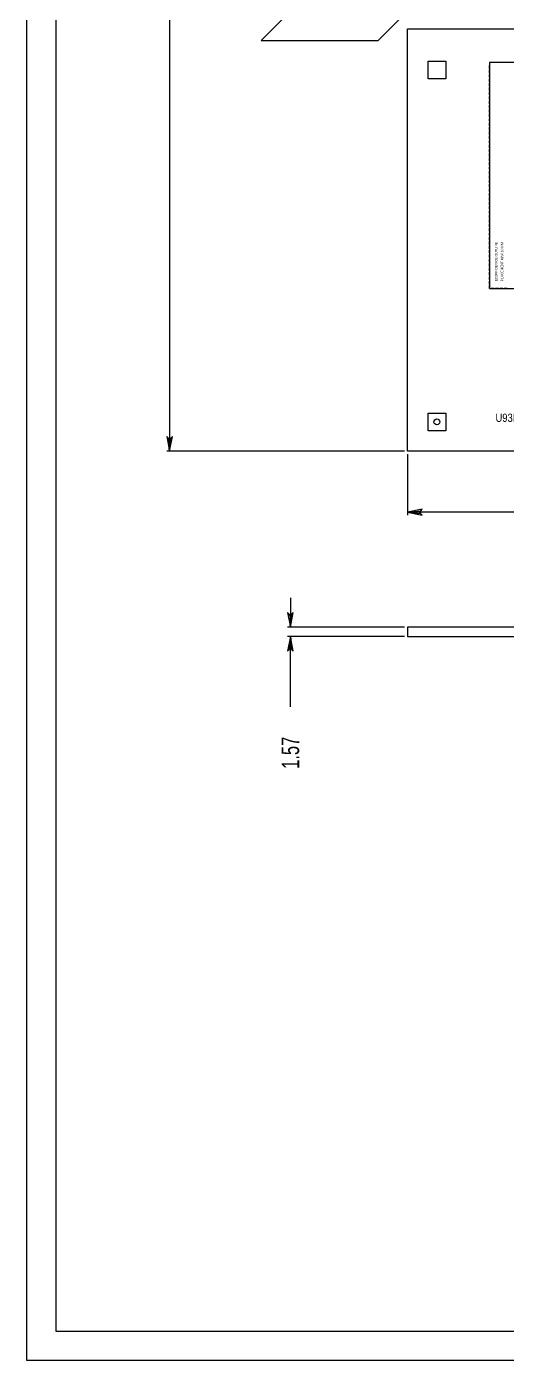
# Model space of a CAD drawing. Extents: x -65 to 700, y -155 to 755.
# Drawn here: x -65 to 17, y -155 to 72.4 of the extents above; entities that cross this region are included whole.
import ezdxf

# ---------------------------------------------------------------- set-up
doc = ezdxf.new("R2010")
doc.units = 0
for name, color, linetype in [('BOARD_GEOMETRY_DIMENSION', 212, 'CONTINUOUS'), ('BOARD_GEOMETRY_OUTLINE', 254, 'CONTINUOUS'), ('BOARD_GEOMETRY_SILKSCREEN_TOP', 1, 'CONTINUOUS'), ('DRAWING_FORMAT_OUTLINE', 85, 'CONTINUOUS'), ('PACKAGE_GEOMETRY_ASSEMBLY_TOP', 142, 'CONTINUOUS'), ('PACKAGE_GEOMETRY_PLACE_BOUND_TO', 85, 'CONTINUOUS'), ('PIN_TOP', 72, 'CONTINUOUS')]:
    doc.layers.add(name, color=color, linetype=linetype)

msp = doc.modelspace()

# ---------------------------------------------------------------- linework, layer by layer
at = {"layer": 'BOARD_GEOMETRY_DIMENSION'}
for points in [[(-40.6, 219.65), (-40.6, 0)], [(-40.6, 0), (-40.35, 2.25), (-40.6, 2), (-40.6, 0), (-40.85, 2.25), (-41.1, 2.5)], [(-41.1, 2.5), (-40.6, 0), (-40.1, 2.5), (-40.6, 2), (-41.1, 2.5)], [(-0.5, 0), (-41.1, 0)], [(0, -0.5), (0, -10.9)], [(0, -10.4), (2.25, -10.65), (2, -10.4), (0, -10.4), (2.25, -10.15), (2.5, -9.9)], [(2.5, -9.9), (0, -10.4), (2.5, -10.9), (2, -10.4), (2.5, -9.9)], [(174.15, -10.4), (0, -10.4)], [(-20, -25), (-20, -30)], [(-20, -30), (-19.75, -27.75), (-20, -28), (-20, -30), (-20.25, -27.75), (-20.5, -27.5)], [(-20.5, -27.5), (-20, -30), (-19.5, -27.5), (-20, -28), (-20.5, -27.5)], [(-0.5, -30), (-20.5, -30)], [(-19.5, -34.07), (-20, -31.57), (-20.5, -34.07), (-20, -33.57), (-19.5, -34.07)], [(-0.5, -31.57), (-20.5, -31.57)], [(-20, -31.57), (-20.25, -33.82), (-20, -33.57), (-20, -31.57), (-19.75, -33.82), (-19.5, -34.07)], [(-20, -43.6), (-20, -31.57)]]:
    msp.add_lwpolyline(points, dxfattribs=at)
at = {"layer": 'BOARD_GEOMETRY_OUTLINE'}
for points in [[(-25, 80), (-20, 75), (-25, 70), (-5, 70), (0, 75), (-5, 80)], [(0, -30), (0, -31.57), (350, -31.57), (350, -30)]]:
    msp.add_lwpolyline(points, close=True, dxfattribs=at)
msp.add_lwpolyline([(0, 72), (372.5, 72), (372.5, 35.455, 0.410035), (373, 34.955), (379.75, 34.955), (380, 34.705), (380, 16.725), (379.75, 16.475), (373, 16.475, 0.006409), (372.9875, 16.4752, 0.414214), (372.4998, 15.9875, 0.006409), (372.5, 15.975), (372.5, 0), (0, 0)], format="xyb", close=True, dxfattribs=at)
at = {"layer": 'DRAWING_FORMAT_OUTLINE'}
for points in [[(-65, -155), (700, -155), (700, 755), (-65, 755)], [(-60, -150), (695, -150), (695, 750), (-60, 750)]]:
    msp.add_lwpolyline(points, close=True, dxfattribs=at)
at = {"layer": 'PACKAGE_GEOMETRY_ASSEMBLY_TOP'}
for points in [[(14.25, 66.25), (14, 66.25), (14, 66)], [(15, 66.25), (14.5, 66.25)], [(15.75, 66.25), (15.25, 66.25)], [(16.5, 66.25), (16, 66.25)], [(17.25, 66.25), (16.75, 66.25)], [(14, 65.25), (14, 65.75)], [(14, 64.5), (14, 65)], [(14, 63.75), (14, 64.25)], [(14, 63), (14, 63.5)], [(14, 62.25), (14, 62.75)], [(14, 61.5), (14, 62)], [(14, 60.75), (14, 61.25)], [(14, 60), (14, 60.5)], [(14, 59.25), (14, 59.75)], [(14, 58.5), (14, 59)], [(14, 57.75), (14, 58.25)], [(14, 57), (14, 57.5)], [(14, 56.25), (14, 56.75)], [(14, 55.5), (14, 56)], [(14, 54.75), (14, 55.25)], [(14, 54), (14, 54.5)], [(14, 53.25), (14, 53.75)], [(14, 52.5), (14, 53)], [(14, 51.75), (14, 52.25)], [(14, 51), (14, 51.5)], [(14, 50.25), (14, 50.75)], [(14, 49.5), (14, 50)], [(14, 48.75), (14, 49.25)], [(14, 48), (14, 48.5)], [(14, 47.25), (14, 47.75)], [(14, 46.5), (14, 47)], [(14, 45.75), (14, 46.25)], [(14, 45), (14, 45.5)], [(14, 44.25), (14, 44.75)], [(14, 43.5), (14, 44)], [(14, 42.75), (14, 43.25)], [(14, 42), (14, 42.5)], [(14, 41.25), (14, 41.75)], [(14, 40.5), (14, 41)], [(14, 39.75), (14, 40.25)], [(14, 39), (14, 39.5)], [(14, 38.25), (14, 38.75)], [(14, 37.5), (14, 38)], [(14, 36.75), (14, 37.25)], [(14, 36), (14, 36.5)], [(14, 35.25), (14, 35.75)], [(14, 34.5), (14, 35)], [(14, 33.75), (14, 34.25)], [(14, 33), (14, 33.5)], [(14, 32.25), (14, 32.75)], [(14, 31.5), (14, 32)], [(14, 30.75), (14, 31.25)], [(14, 30), (14, 30.5)], [(14, 29.25), (14, 29.75)], [(14, 28.5), (14, 29)], [(14, 27.75), (14, 28.25)], [(14.75, 27.75), (14.25, 27.75)], [(15.5, 27.75), (15, 27.75)], [(16.25, 27.75), (15.75, 27.75)], [(17, 27.75), (16.5, 27.75)]]:
    msp.add_lwpolyline(points, dxfattribs=at)
at = {"layer": 'PACKAGE_GEOMETRY_PLACE_BOUND_TO'}
for points in [[(3.5, 63.5), (3.5, 66.5), (6.5, 66.5), (6.5, 63.5)], [(14, 27.75), (19.5, 27.75), (19.5, 57.14), (26.5, 57.14), (26.5, 66.25), (14, 66.25)], [(3.5, 3.5), (3.5, 6.5), (6.5, 6.5), (6.5, 3.5)]]:
    msp.add_lwpolyline(points, close=True, dxfattribs=at)
at = {"layer": 'PIN_TOP'}
msp.add_circle((5, 5), 0.5, dxfattribs=at)

# ---------------------------------------------------------------- texts
at = {"layer": 'BOARD_GEOMETRY_DIMENSION', "width": 0.7}
msp.add_text('1.57', height=3, rotation=90, dxfattribs=at).set_placement((-18.5, -54.15))
at = {"layer": 'BOARD_GEOMETRY_SILKSCREEN_TOP', "width": 0.857143}
msp.add_text('U93K-EVM-BE3S-10', height=1.4, dxfattribs=at).set_placement((15, 5))
at = {"layer": 'PACKAGE_GEOMETRY_ASSEMBLY_TOP', "width": 0.875}
for s, p in [('EDSFF DEVICE OUTLINE', (15.31, 28.985)), ('PLACEMENT MAX 10 MM', (16.31, 28.985))]:
    msp.add_text(s, height=0.4, rotation=90, dxfattribs=at).set_placement(p)

doc.saveas('drawing.dxf')
